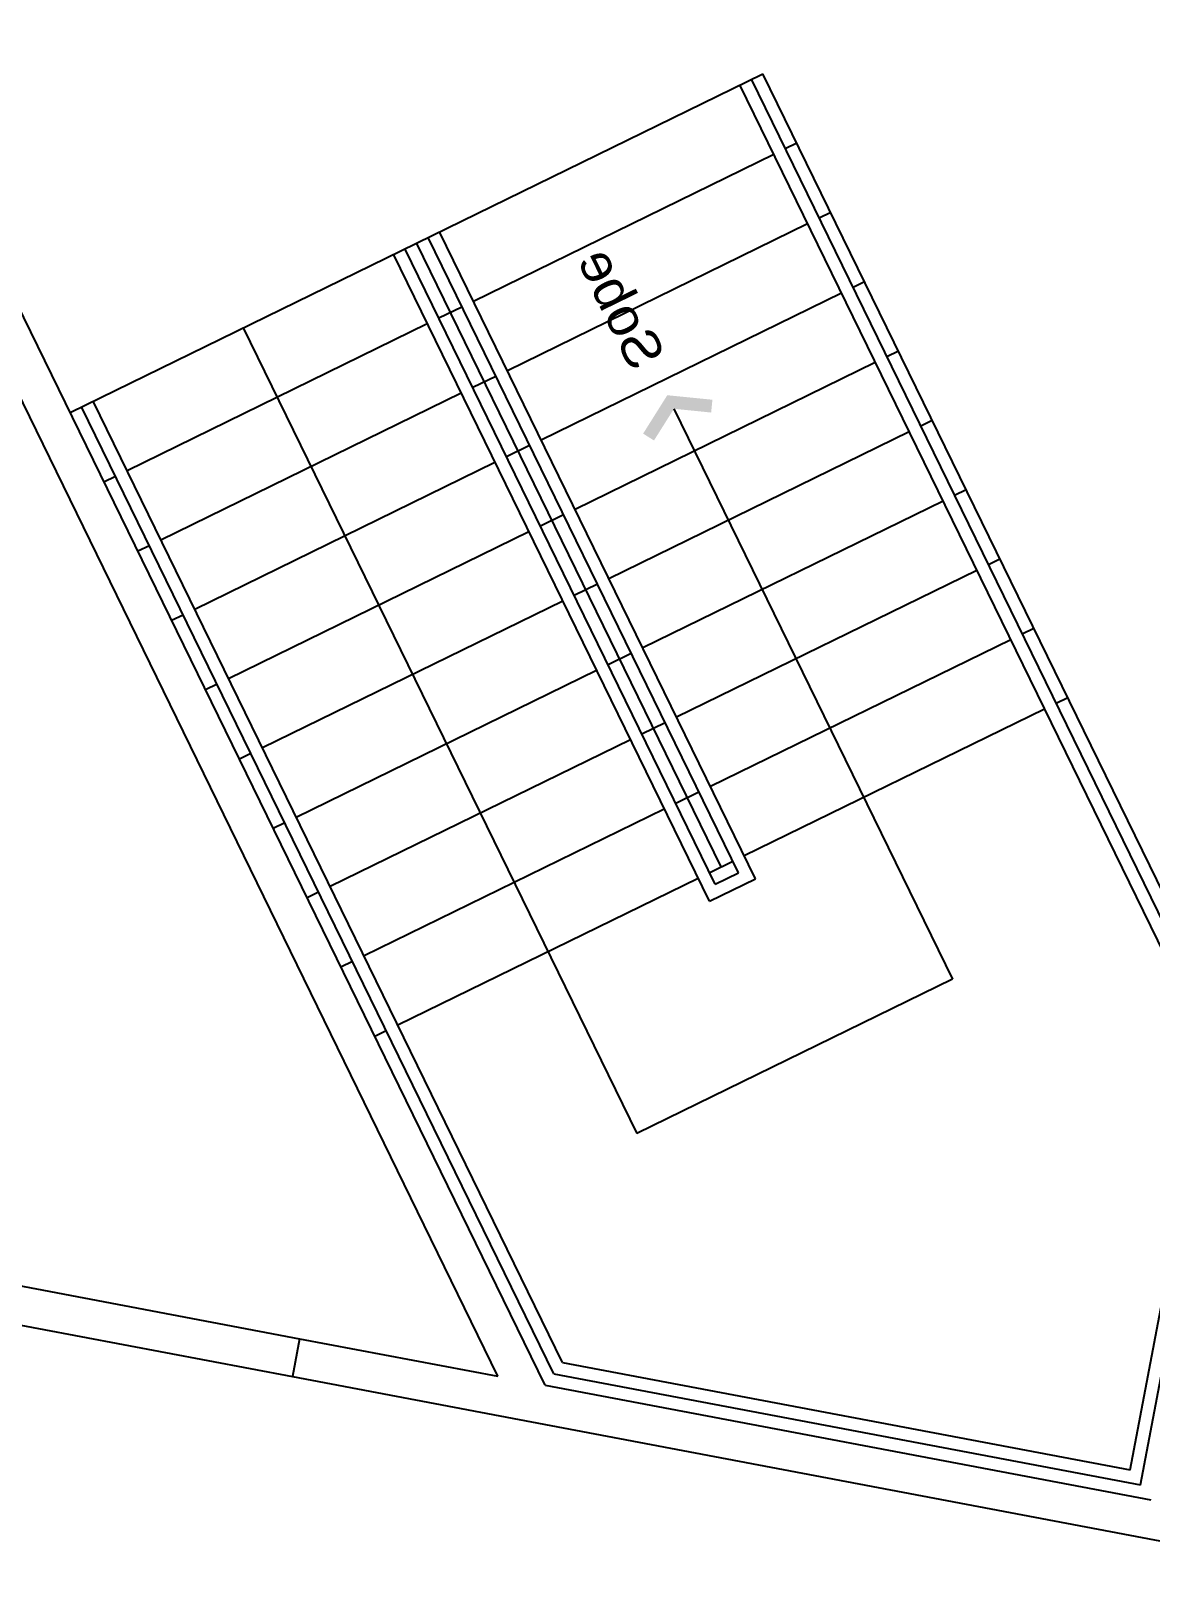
# Model space of a CAD drawing. Header units: inches. Extents: x -18604 to 2753, y -9056 to 3482.
# Drawn here: x 112 to 547, y -5098 to -4490 of the extents above; entities that cross this region are included whole.
import ezdxf

# ---------------------------------------------------------------- set-up
doc = ezdxf.new("R2010")
doc.units = ezdxf.units.IN
for name, color, linetype in [('ESQUADRIA', 2, 'Continuous'), ('FORÇA 1', 86, 'Continuous'), ('Parede', 6, 'Continuous'), ('TEXTO_AREAS', 146, 'Continuous')]:
    doc.layers.add(name, color=color, linetype=linetype)
doc.styles.add('style5', font='arial.ttf')

msp = doc.modelspace()

# ---------------------------------------------------------------- linework, layer by layer
at = {"layer": 'ESQUADRIA'}
for p, q in [((-373.54, -4887.3, -1754.51), (216, -4998.85, -1754.51)), ((-376.33, -4902.04, -1754.51), (213.22, -5013.58, -1754.51))]:
    msp.add_line(p, q, dxfattribs=at)
at = {"layer": 'FORÇA 1'}
for p, q in [((126.74, -4638.63, -1754.51), (396.29, -4506.94, -1754.51)), ((575.44, -4885.01, -1754.51), (391.8, -4509.13, -1754.51)), ((580.67, -4884.3, -1754.51), (396.29, -4506.94, -1754.51)), ((570.22, -4885.71, -1754.51), (387.31, -4511.32, -1754.51)), ((404.97, -4536.08, -1754.51), (409.46, -4533.89, -1754.51)), ((283.67, -4595.35, -1754.51), (400.48, -4538.28, -1754.51)), ((296.84, -4622.3, -1754.51), (413.65, -4565.23, -1754.51)), ((418.14, -4563.04, -1754.51), (422.63, -4560.84, -1754.51)), ((386.73, -4817.67, -1754.51), (266.01, -4570.59, -1754.51)), ((393.42, -4819.97, -1754.51), (270.5, -4568.39, -1754.51)), ((375.45, -4828.75, -1754.51), (252.53, -4577.17, -1754.51)), ((377.75, -4822.06, -1754.51), (257.03, -4574.98, -1754.51)), ((380.04, -4815.38, -1754.51), (261.52, -4572.78, -1754.51)), ((431.31, -4589.99, -1754.51), (435.8, -4587.8, -1754.51)), ((310.01, -4649.26, -1754.51), (426.82, -4592.19, -1754.51)), ((270.2, -4601.93, -1754.51), (279.18, -4597.54, -1754.51)), ((148.9, -4661.2, -1754.51), (265.7, -4604.13, -1754.51)), ((323.18, -4676.21, -1754.51), (439.99, -4619.14, -1754.51)), ((444.48, -4616.95, -1754.51), (448.97, -4614.75, -1754.51)), ((283.36, -4628.89, -1754.51), (292.35, -4624.5, -1754.51)), ((162.07, -4688.15, -1754.51), (278.87, -4631.08, -1754.51)), ((314.96, -5012.48, -1754.51), (131.24, -4636.44, -1754.51)), ((318.36, -5008.03, -1754.51), (135.73, -4634.24, -1754.51)), ((457.65, -4643.9, -1754.51), (462.14, -4641.71, -1754.51)), ((336.35, -4703.17, -1754.51), (453.15, -4646.1, -1754.51)), ((296.53, -4655.84, -1754.51), (305.52, -4651.45, -1754.51)), ((175.24, -4715.11, -1754.51), (292.04, -4658.04, -1754.51)), ((139.91, -4665.59, -1754.51), (144.41, -4663.39, -1754.51)), ((470.82, -4670.86, -1754.51), (475.31, -4668.66, -1754.51)), ((349.52, -4730.12, -1754.51), (466.32, -4673.05, -1754.51)), ((309.7, -4682.8, -1754.51), (318.69, -4678.41, -1754.51)), ((188.41, -4742.06, -1754.51), (305.21, -4684.99, -1754.51)), ((153.08, -4692.54, -1754.51), (157.58, -4690.35, -1754.51)), ((483.99, -4697.81, -1754.51), (488.48, -4695.62, -1754.51)), ((322.87, -4709.75, -1754.51), (331.86, -4705.36, -1754.51)), ((362.69, -4757.08, -1754.51), (479.49, -4700.01, -1754.51)), ((166.25, -4719.49, -1754.51), (170.74, -4717.3, -1754.51)), ((201.58, -4769.01, -1754.51), (318.38, -4711.95, -1754.51)), ((497.16, -4724.77, -1754.51), (501.65, -4722.57, -1754.51)), ((375.86, -4784.03, -1754.51), (492.66, -4726.96, -1754.51)), ((336.04, -4736.71, -1754.51), (345.03, -4732.32, -1754.51)), ((214.75, -4795.97, -1754.51), (331.55, -4738.9, -1754.51)), ((179.42, -4746.45, -1754.51), (183.91, -4744.25, -1754.51)), ((389.03, -4810.99, -1754.51), (505.83, -4753.92, -1754.51)), ((510.33, -4751.72, -1754.51), (514.82, -4749.53, -1754.51)), ((349.21, -4763.66, -1754.51), (358.2, -4759.27, -1754.51)), ((227.92, -4822.92, -1754.51), (344.72, -4765.86, -1754.51)), ((192.59, -4773.4, -1754.51), (197.08, -4771.21, -1754.51)), ((362.38, -4790.62, -1754.51), (371.37, -4786.23, -1754.51)), ((241.09, -4849.88, -1754.51), (357.89, -4792.81, -1754.51)), ((205.76, -4800.36, -1754.51), (210.25, -4798.16, -1754.51)), ((375.55, -4817.57, -1754.51), (384.54, -4813.18, -1754.51)), ((254.25, -4876.83, -1754.51), (371.06, -4819.77, -1754.51)), ((375.45, -4828.75, -1754.51), (393.42, -4819.97, -1754.51)), ((377.75, -4822.06, -1754.51), (386.73, -4817.67, -1754.51)), ((218.93, -4827.31, -1754.51), (223.42, -4825.12, -1754.51)), ((232.1, -4854.27, -1754.51), (236.59, -4852.07, -1754.51)), ((245.27, -4881.22, -1754.51), (249.76, -4879.03, -1754.51)), ((539.17, -5049.81, -1754.51), (570.22, -4885.71, -1754.51)), ((543.16, -5055.65, -1754.51), (575.44, -4885.01, -1754.51)), ((318.36, -5008.03, -1754.51), (539.17, -5049.81, -1754.51)), ((314.96, -5012.48, -1754.51), (543.16, -5055.65, -1754.51))]:
    msp.add_line(p, q, dxfattribs=at)
at = {"layer": 'Parede'}
for p, q in [((311.57, -5016.93, -1754.51), (-71.95, -4231.94, -1754.51)), ((293.18, -5013.45, -1754.51), (-82.13, -4245.29, -1754.51)), ((216, -4998.85, -1754.51), (213.22, -5013.58, -1754.51)), ((216, -4998.85, -1754.51), (293.18, -5013.45, -1754.51)), ((213.22, -5013.58, -1754.51), (301.39, -5030.27, -1754.51)), ((311.57, -5016.93, -1754.51), (547.14, -5061.5, -1754.51)), ((301.39, -5030.27, -1754.51), (657.35, -5097.61, -1754.51))]:
    msp.add_line(p, q, dxfattribs=at)
at = {"layer": 'TEXTO_AREAS'}
for p, q in [((194.13, -4605.71, -1754.51), (347.2, -4919.01, -1754.51)), ((361.65, -4637.25, -1754.51), (469.99, -4859.01, -1754.51)), ((469.99, -4859.01, -1754.51), (347.2, -4919.01, -1754.51))]:
    msp.add_line(p, q, dxfattribs=at)
for points in [[(359.06, -4631.97, -1754.51), (349.66, -4646.9, -1754.51), (361.65, -4637.25, -1754.51), (353.89, -4649.56, -1754.51)], [(359.06, -4631.97, -1754.51), (376.62, -4633.73, -1754.51), (361.65, -4637.25, -1754.51), (376.12, -4638.7, -1754.51)]]:
    msp.add_solid(points, dxfattribs=at)

# ---------------------------------------------------------------- texts
at = {"layer": 'TEXTO_AREAS', "extrusion": (0, 0, -1), "insert": (330.49, -4576.21, -1691.07), "char_height": 15, "attachment_point": 6, "text_direction": (-0.438984, 0.898495, 0), "style": 'style5'}
msp.add_mtext('Sobe', dxfattribs=at)

doc.saveas('drawing.dxf')
